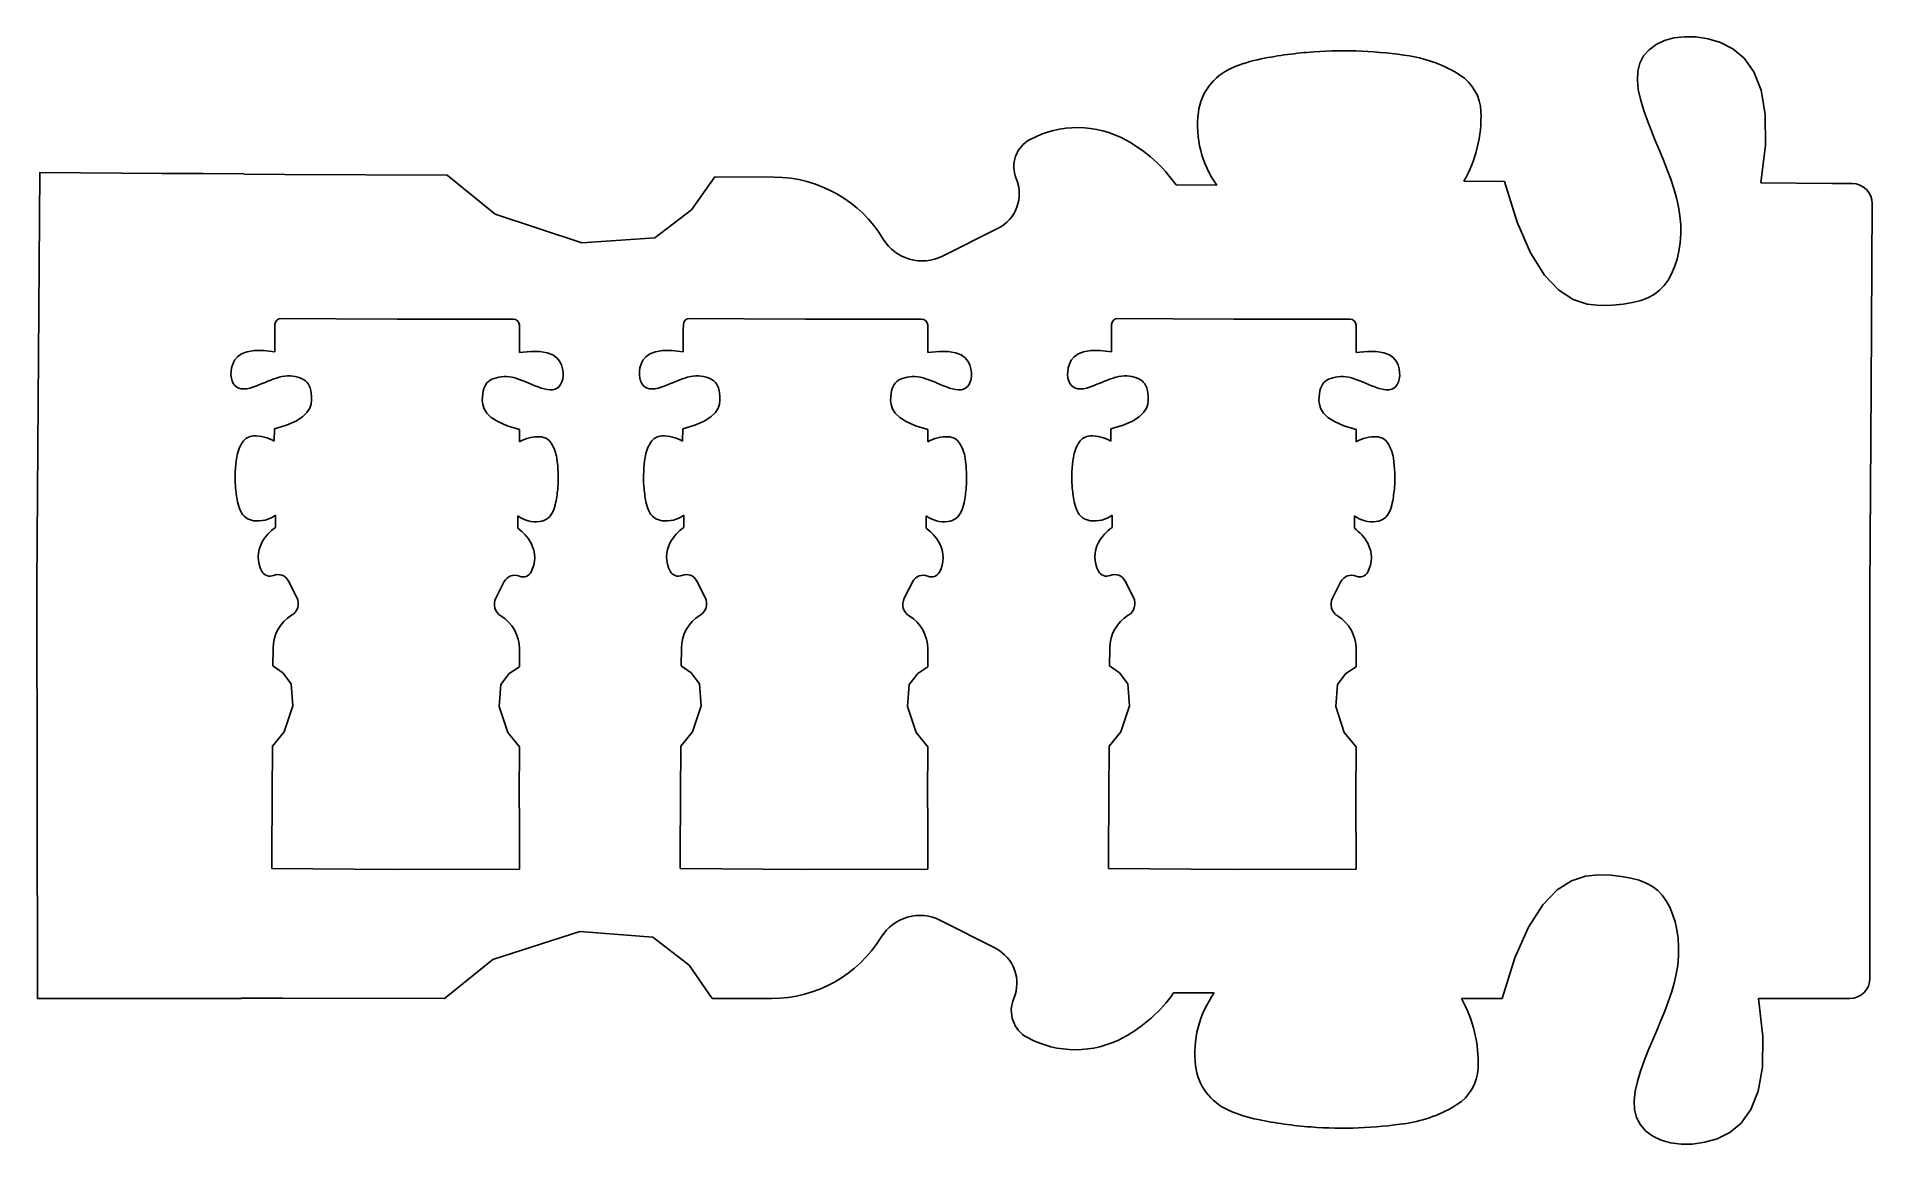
# Model space of a CAD drawing. Header units: millimetres. Extents: x 43 to 4551, y 36 to 2755.
import ezdxf

# ---------------------------------------------------------------- set-up
doc = ezdxf.new("R2010")
doc.units = ezdxf.units.MM
for name, color, linetype in [('AUSSEN', 2, 'Continuous'), ('INNEN', 1, 'Continuous'), ('KOERNEN', 4, 'Continuous'), ('PULVERN', 3, 'Continuous')]:
    doc.layers.add(name, color=color, linetype=linetype)

msp = doc.modelspace()

# ---------------------------------------------------------------- linework, layer by layer
at = {"layer": 'AUSSEN'}
for p, q in [((4040.294049, 2744.963285), (4063.73234, 2751.447475)), ((4063.73234, 2751.447475), (4089.681104, 2754.502592)), ((4089.681104, 2754.502592), (4117.733749, 2753.876511)), ((4117.733749, 2753.876511), (4147.483685, 2749.317104)), ((3979.777391, 2689.778326), (3989.107899, 2707.457544)), ((3989.107899, 2707.457544), (4002.575238, 2722.716193)), ((4002.575238, 2722.716193), (4019.772818, 2735.302149)), ((4019.772818, 2735.302149), (4040.294049, 2744.963285)), ((4147.483685, 2749.317104), (4178.288844, 2740.288343)), ((4178.288844, 2740.288343), (4208.565231, 2725.11858)), ((4208.565231, 2725.11858), (4236.493373, 2701.852266)), ((3973.825444, 2648.299847), (3974.82433, 2669.947312)), ((3974.82433, 2669.947312), (3979.777391, 2689.778326)), ((4236.493373, 2701.852266), (4260.253798, 2668.533852)), ((4260.253798, 2668.533852), (4278.027031, 2623.207788)), ((3976.19149, 2625.187922), (3973.825444, 2648.299847)), ((3981.333222, 2600.963528), (3976.19149, 2625.187922)), ((4278.027031, 2623.207788), (4287.9936, 2563.918524)), ((3988.661396, 2575.978655), (3981.333222, 2600.963528)), ((3997.586767, 2550.585295), (3988.661396, 2575.978655)), ((4007.52009, 2525.135437), (3997.586767, 2550.585295)), ((4017.872121, 2499.981072), (4007.52009, 2525.135437)), ((4287.9936, 2563.918524), (4288.33403, 2488.71051)), ((4028.118847, 2475.402179), (4017.872121, 2499.981072)), ((4288.33403, 2488.71051), (4277.228849, 2395.628196)), ((4037.997182, 2451.390683), (4028.118847, 2475.402179)), ((4047.309269, 2427.866497), (4037.997182, 2451.390683)), ((51.138287, 2420.998271), (43.449866, 1407.514266)), ((51.138287, 2420.998271), (151.136485, 2420.397961)), ((151.136485, 2420.397961), (151.336482, 2420.396761)), ((151.336482, 2420.396761), (251.33468, 2419.796451)), ((251.33468, 2419.796451), (251.434678, 2419.795851)), ((251.434678, 2419.795851), (351.432876, 2419.195542)), ((351.432876, 2419.195542), (351.532274, 2419.094943)), ((351.532274, 2419.094943), (451.530472, 2418.494634)), ((451.530472, 2418.494634), (452.130461, 2418.491032)), ((452.130461, 2418.491032), (552.12866, 2417.890722)), ((552.12866, 2417.890722), (552.725047, 2417.287131)), ((552.725047, 2417.287131), (652.723245, 2416.686822)), ((652.723245, 2416.686822), (1051.120268, 2414.995177)), ((1051.120268, 2414.995177), (1169.110774, 2318.62568)), ((1651.539494, 2329.361281), (1708.237177, 2411.050372)), ((1708.237177, 2411.050372), (1854.13585, 2410.174512)), ((2841.073232, 2390.61801), (2941.07143, 2390.017701)), ((3547.93132, 2400.006316), (3647.929518, 2399.406007)), ((3647.929518, 2399.406007), (3678.563376, 2299.477074)), ((4055.857255, 2404.749534), (4047.309269, 2427.866497)), ((4063.443283, 2381.959709), (4055.857255, 2404.749534)), ((4277.228849, 2395.628196), (4451.059005, 2394.584659)), ((4452.804123, 2394.558952), (4456.058915, 2394.554643)), ((4456.058915, 2394.554643), (4501.058104, 2394.284504)), ((4069.8695, 2359.416932), (4063.443283, 2381.959709)), ((4074.938051, 2337.041119), (4069.8695, 2359.416932)), ((4550.757048, 2343.98525), (4548.055656, 1893.993359)), ((1169.110774, 2318.62568), (1381.965399, 2248.710977)), ((1561.434056, 2261.265308), (1651.539494, 2329.361281)), ((3678.563376, 2299.477074), (3711.574045, 2223.840359)), ((4078.451079, 2314.752182), (4074.938051, 2337.041119)), ((4080.254913, 2292.523562), (4078.451079, 2314.752182)), ((1381.965399, 2248.710977), (1561.434056, 2261.265308)), ((2402.915459, 2283.716278), (2267.964676, 2216.128636)), ((4078.871404, 2249.05103), (4080.372608, 2270.542817)), ((4080.372608, 2270.542817), (4080.254913, 2292.523562)), ((3711.574045, 2223.840359), (3746.122687, 2169.19643)), ((4071.281252, 2208.49867), (4075.818539, 2228.289286)), ((4075.818539, 2228.289286), (4078.871404, 2249.05103)), ((3746.122687, 2169.19643), (3781.370461, 2132.245856)), ((4049.435246, 2157.364441), (4058.022367, 2172.795163)), ((4058.022367, 2172.795163), (4065.326782, 2189.920268)), ((4065.326782, 2189.920268), (4071.281252, 2208.49867)), ((3781.370461, 2132.245856), (3816.47853, 2109.689203)), ((3999.8478, 2113.849804), (4015.065186, 2122.148694)), ((4015.065186, 2122.148694), (4028.212256, 2132.105825)), ((4028.212256, 2132.105825), (4039.57396, 2143.813604)), ((4039.57396, 2143.813604), (4049.435246, 2157.364441)), ((3816.47853, 2109.689203), (3850.608053, 2098.227041)), ((3850.608053, 2098.227041), (3882.92019, 2094.559936)), ((3882.92019, 2094.559936), (3912.576103, 2095.388458)), ((3912.576103, 2095.388458), (3938.924249, 2097.97848)), ((3938.924249, 2097.97848), (3962.062281, 2101.857106)), ((3962.062281, 2101.857106), (3982.275149, 2107.116744)), ((3982.275149, 2107.116744), (3999.8478, 2113.849804)), ((4548.055656, 1893.993359), (4545.054109, 1394.002368)), ((45.054109, 394.002368), (43.449866, 1407.514266)), ((4545.054109, 894.002368), (4545.054109, 1394.002368)), ((4545.054109, 444.002368), (4545.054109, 894.002368)), ((3776.952477, 660.356647), (3812.195323, 682.702136)), ((3812.195323, 682.702136), (3846.393039, 693.959209)), ((3846.393039, 693.959209), (3878.726608, 697.432275)), ((3878.726608, 697.432275), (3908.377013, 696.425741)), ((3908.377013, 696.425741), (3934.709136, 693.677594)), ((3934.709136, 693.677594), (3957.823468, 689.660139)), ((3957.823468, 689.660139), (3978.004397, 684.279256)), ((3978.004397, 684.279256), (3995.536313, 677.440827)), ((3995.536313, 677.440827), (4010.703606, 669.050735)), ((3741.48352, 623.618334), (3776.952477, 660.356647)), ((4010.703606, 669.050735), (4023.790665, 659.014861)), ((4023.790665, 659.014861), (4035.081881, 647.239087)), ((4035.081881, 647.239087), (4044.861642, 633.629296)), ((4044.861642, 633.629296), (4053.355977, 618.147303)), ((3706.607468, 569.182788), (3741.48352, 623.618334)), ((4053.355977, 618.147303), (4060.557456, 600.978657)), ((4060.557456, 600.978657), (4066.400292, 582.364844)), ((1163.621004, 489.66182), (1376.891498, 558.297477)), ((1376.891498, 558.297477), (1556.281556, 544.666005)), ((1556.281556, 544.666005), (1645.976585, 476.030348)), ((2263.070405, 585.560495), (2397.613021, 517.163948)), ((3673.143339, 493.745602), (3706.607468, 569.182788)), ((4066.400292, 582.364844), (4070.818692, 562.547348)), ((4070.818692, 562.547348), (4073.746867, 541.767652)), ((4073.746867, 541.767652), (4075.119027, 520.26724)), ((4074.869381, 498.287597), (4072.932139, 476.070206)), ((4075.119027, 520.26724), (4074.869381, 498.287597)), ((1045.054109, 394.002368), (1163.621004, 489.66182)), ((1645.976585, 476.030348), (1702.182858, 394.002368)), ((3641.910151, 394.002368), (3673.143339, 493.745602)), ((4069.285372, 453.80276), (4064.082589, 431.457777)), ((4072.932139, 476.070206), (4069.285372, 453.80276)), ((2835.121158, 407.63384), (2935.121158, 407.63384)), ((4057.521161, 408.953984), (4049.798459, 386.210108)), ((4064.082589, 431.457777), (4057.521161, 408.953984)), ((45.054109, 394.002368), (145.054109, 394.002368)), ((145.054109, 394.002368), (145.254109, 394.002368)), ((145.254109, 394.002368), (245.254109, 394.002368)), ((245.254109, 394.002368), (245.354109, 394.002368)), ((245.354109, 394.002368), (345.354109, 394.002368)), ((345.354109, 394.002368), (345.454109, 394.102368)), ((345.454109, 394.102368), (445.454109, 394.102368)), ((445.454109, 394.102368), (446.054109, 394.102368)), ((446.054109, 394.102368), (546.054109, 394.102368)), ((546.054109, 394.102368), (546.654109, 394.702368)), ((546.654109, 394.702368), (646.654109, 394.702368)), ((646.654109, 394.702368), (1045.054109, 394.002368)), ((1702.182858, 394.002368), (1848.08416, 394.002368)), ((3541.910151, 394.002368), (3641.910151, 394.002368)), ((4041.111855, 363.144877), (4031.658717, 339.677016)), ((4049.798459, 386.210108), (4041.111855, 363.144877)), ((4281.76702, 300.855066), (4271.220822, 394.002368)), ((4271.220822, 394.002368), (4445.054109, 394.002368)), ((4446.79935, 394.017598), (4450.054109, 394.002368)), ((4450.054109, 394.002368), (4495.054109, 394.002368)), ((4021.636418, 315.725253), (4011.242327, 291.208315)), ((4031.658717, 339.677016), (4021.636418, 315.725253)), ((4011.242327, 291.208315), (4000.739478, 266.116548)), ((4280.975115, 225.650451), (4281.76702, 300.855066)), ((3990.653556, 240.726779), (3981.575907, 215.387456)), ((4000.739478, 266.116548), (3990.653556, 240.726779)), ((4270.652807, 166.422085), (4280.975115, 225.650451)), ((3974.097879, 190.447025), (3968.810818, 166.253934)), ((3981.575907, 215.387456), (3974.097879, 190.447025)), ((3968.810818, 166.253934), (3966.306072, 143.156629)), ((3966.306072, 143.156629), (3967.174988, 121.503557)), ((4252.607798, 121.203532), (4270.652807, 166.422085)), ((3967.174988, 121.503557), (3972.008912, 101.643167)), ((3972.008912, 101.643167), (3981.233122, 83.908256)), ((4228.647788, 88.028354), (4252.607798, 121.203532)), ((3981.233122, 83.908256), (3994.608619, 68.569036)), ((3994.608619, 68.569036), (4011.730335, 55.880068)), ((4011.730335, 55.880068), (4032.193199, 46.095915)), ((4032.193199, 46.095915), (4055.592143, 39.47114)), ((4139.354768, 41.098705), (4170.213571, 49.942378)), ((4170.213571, 49.942378), (4200.580478, 64.930115)), ((4200.580478, 64.930115), (4228.647788, 88.028354)), ((4055.592143, 39.47114), (4081.522099, 36.260305)), ((4081.522099, 36.260305), (4109.577996, 36.717972)), ((4109.577996, 36.717972), (4139.354768, 41.098705))]:
    msp.add_line(p, q, dxfattribs=at)
for centre, radius, start, end in [((3253.737185, 1670.482062), 1049.553672, 94.045572, 101.170803), ((3252.619096, 1686.290778), 1033.705467, 80.981937, 94.045572), ((3363.439295, 2384.557192), 326.699737, 57.633594, 80.981937), ((3031.861232, 2551.756519), 136.976537, 113.365838, 172.771088), ((3119.988759, 2347.772222), 359.18377, 101.170803, 113.365838), ((3478.965276, 2566.833149), 110.897103, 2.110409, 57.633594), ((3268.293632, 2559.069845), 321.711739, 330.367912, 2.110409), ((2599.249322, 2283.712852), 247.689886, 61.25845, 118.053642), ((3147.198776, 2537.126866), 253.238207, 172.771088, 215.514728), ((2518.216474, 2435.769866), 75.388818, 118.053642, 202.75902), ((2544.635985, 2184.131061), 361.264309, 34.859607, 61.25845), ((1852.241126, 2094.555551), 315.624649, 31.166178, 89.656046), ((2360.355872, 2369.544199), 95.800576, 296.375532, 22.75902), ((4450.458695, 2294.58646), 100, 88.656046, 89.656046), ((4500.757949, 2344.285405), 50, 359.656046, 89.656046), ((2217.666233, 2315.570134), 111.438526, 211.166178, 296.830798), ((2212.175912, 486.422735), 111.438526, 62.825248, 148.489868), ((1848.08416, 709.627017), 315.624649, 270, 328.489868), ((2354.538969, 431.593063), 95.800576, 336.897026, 63.280514), ((2539.928814, 615.896609), 361.264309, 298.397596, 324.796439), ((3140.36168, 259.289924), 253.238207, 144.141318, 186.884958), ((4495.054109, 444.002368), 50, 270, 0), ((2511.999167, 364.420937), 75.388818, 156.897026, 241.602404), ((3261.322628, 236.620397), 321.711739, 357.545637, 29.288134), ((4445.054109, 494.002368), 100, 270, 271), ((2593.943368, 515.988764), 247.689886, 241.602404, 298.397596), ((3024.938392, 245.352917), 136.976537, 186.884958, 246.290208), ((3471.943873, 227.59255), 110.897103, 302.022452, 357.545637), ((3114.288867, 448.8045), 359.18377, 246.290208, 258.485243), ((3252.100719, 1125.279552), 1049.553672, 258.485243, 265.610474), ((3357.514193, 410.558737), 326.699737, 278.674109, 302.022452), ((3250.887749, 1109.477833), 1033.705467, 265.610474, 278.674109)]:
    msp.add_arc(centre, radius, start, end, dxfattribs=at)
at = {"layer": 'INNEN'}
for p, q in [((628.104459, 1980.956485), (628.41752, 2033.105531)), ((628.425232, 2033.629067), (628.426525, 2034.605504)), ((628.426525, 2034.605504), (628.507566, 2048.105261)), ((643.597343, 2063.014944), (778.59491, 2062.204527)), ((778.59491, 2062.204527), (928.592207, 2061.304063)), ((1078.592207, 2061.304063), (928.592207, 2061.304063)), ((1213.592207, 2061.304063), (1078.592207, 2061.304063)), ((1228.587638, 2031.827635), (1228.592207, 2032.804063)), ((1228.592207, 2032.804063), (1228.592207, 2046.304063)), ((1228.592207, 1979.154076), (1228.592207, 2031.304063)), ((559.830581, 1981.195939), (577.61736, 1984.18591)), ((577.61736, 1984.18591), (600.179765, 1984.288039)), ((600.179765, 1984.288039), (628.104459, 1980.956485)), ((520.629964, 1933.107954), (521.997786, 1942.032935)), ((521.997786, 1942.032935), (524.706415, 1951.274483)), ((524.706415, 1951.274483), (529.257344, 1960.357399)), ((529.257344, 1960.357399), (536.237238, 1968.735842)), ((536.237238, 1968.735842), (546.232762, 1975.863969)), ((546.232762, 1975.863969), (559.830581, 1981.195939)), ((1256.536398, 1982.317936), (1228.592207, 1979.154076)), ((1279.097782, 1982.080364), (1256.536398, 1982.317936)), ((1296.866292, 1978.983672), (1279.097782, 1982.080364)), ((1310.431858, 1973.570169), (1296.866292, 1978.983672)), ((1320.384411, 1966.382166), (1310.431858, 1973.570169)), ((1327.313883, 1957.961973), (1320.384411, 1966.382166)), ((1331.810204, 1948.851901), (1327.313883, 1957.961973)), ((1334.463306, 1939.59426), (1331.810204, 1948.851901)), ((1335.777526, 1930.661229), (1334.463306, 1939.59426)), ((520.44214, 1924.692161), (520.629964, 1933.107954)), ((521.358675, 1916.907532), (520.44214, 1924.692161)), ((523.303932, 1909.876044), (521.358675, 1916.907532)), ((526.202273, 1903.719675), (523.303932, 1909.876044)), ((529.97806, 1898.560401), (526.202273, 1903.719675)), ((534.555655, 1894.5202), (529.97806, 1898.560401)), ((539.85942, 1891.721047), (534.555655, 1894.5202)), ((573.999321, 1894.386249), (566.503859, 1892.187796)), ((581.617329, 1897.06386), (573.999321, 1894.386249)), ((589.252287, 1900.043857), (581.617329, 1897.06386)), ((596.798596, 1903.149466), (589.252287, 1900.043857)), ((604.172264, 1906.223484), (596.798596, 1903.149466)), ((611.375713, 1909.186984), (604.172264, 1906.223484)), ((618.432969, 1911.980611), (611.375713, 1909.186984)), ((625.368057, 1914.545006), (618.432969, 1911.980611)), ((632.205005, 1916.820815), (625.368057, 1914.545006)), ((638.967838, 1918.74868), (632.205005, 1916.820815)), ((645.680582, 1920.269245), (638.967838, 1918.74868)), ((652.367263, 1921.323153), (645.680582, 1920.269245)), ((659.035849, 1921.864304), (652.367263, 1921.323153)), ((665.630073, 1921.899612), (659.035849, 1921.864304)), ((672.077609, 1921.449251), (665.630073, 1921.899612)), ((678.306132, 1920.533392), (672.077609, 1921.449251)), ((684.243316, 1919.172206), (678.306132, 1920.533392)), ((689.816837, 1917.385864), (684.243316, 1919.172206)), ((694.954369, 1915.19454), (689.816837, 1917.385864)), ((699.583585, 1912.618404), (694.954369, 1915.19454)), ((703.648837, 1909.660018), (699.583585, 1912.618404)), ((707.16117, 1906.251507), (703.648837, 1909.660018)), ((710.148309, 1902.307386), (707.16117, 1906.251507)), ((712.637976, 1897.74217), (710.148309, 1902.307386)), ((714.657894, 1892.470374), (712.637976, 1897.74217)), ((1141.509141, 1891.189149), (1143.56067, 1896.448724)), ((1143.56067, 1896.448724), (1146.077697, 1900.998911)), ((1146.077697, 1900.998911), (1149.088459, 1904.925029)), ((1149.088459, 1904.925029), (1152.621191, 1908.312394)), ((1152.621191, 1908.312394), (1156.704129, 1911.246323)), ((1156.704129, 1911.246323), (1161.348727, 1913.794623)), ((1161.348727, 1913.794623), (1166.49932, 1915.955067)), ((1166.49932, 1915.955067), (1172.083464, 1917.707917)), ((1172.083464, 1917.707917), (1178.028713, 1919.033437)), ((1178.028713, 1919.033437), (1184.262622, 1919.91189)), ((1184.262622, 1919.91189), (1190.712746, 1920.323538)), ((1190.712746, 1920.323538), (1197.306639, 1920.248644)), ((1197.306639, 1920.248644), (1203.971856, 1919.667472)), ((1203.971856, 1919.667472), (1210.65209, 1918.573441)), ((1210.65209, 1918.573441), (1217.355585, 1917.012606)), ((1217.355585, 1917.012606), (1224.106722, 1915.044178)), ((1224.106722, 1915.044178), (1230.929885, 1912.727368)), ((1230.929885, 1912.727368), (1237.849455, 1910.121386)), ((1237.849455, 1910.121386), (1244.889813, 1907.285445)), ((1244.889813, 1907.285445), (1252.075342, 1904.278755)), ((1252.075342, 1904.278755), (1259.430423, 1901.160528)), ((1259.430423, 1901.160528), (1266.957953, 1898.009673)), ((1266.957953, 1898.009673), (1274.574884, 1894.983897)), ((1274.574884, 1894.983897), (1282.176681, 1892.260602)), ((1321.620441, 1892.157766), (1326.222207, 1896.170416)), ((1326.222207, 1896.170416), (1330.028897, 1901.30693)), ((1330.028897, 1901.30693), (1332.964143, 1907.445789)), ((1332.964143, 1907.445789), (1334.951576, 1914.465473)), ((1334.951576, 1914.465473), (1335.914826, 1922.244459)), ((1335.914826, 1922.244459), (1335.777526, 1930.661229)), ((545.808724, 1890.235129), (539.85942, 1891.721047)), ((552.302964, 1889.935463), (545.808724, 1890.235129)), ((559.236541, 1890.645277), (552.302964, 1889.935463)), ((566.503859, 1892.187796), (559.236541, 1890.645277)), ((713.886157, 1842.731389), (717.324805, 1852.970246)), ((716.235786, 1886.406514), (714.657894, 1892.470374)), ((717.399373, 1879.465105), (716.235786, 1886.406514)), ((717.324805, 1852.970246), (718.424937, 1862.663887)), ((718.17638, 1871.560661), (717.399373, 1879.465105)), ((718.424937, 1862.663887), (718.17638, 1871.560661)), ((1137.563235, 1861.405812), (1137.865195, 1870.300934)), ((1138.605155, 1851.705741), (1137.563235, 1861.405812)), ((1137.865195, 1870.300934), (1138.689639, 1878.200571)), ((1141.982277, 1841.446427), (1138.605155, 1851.705741)), ((1138.689639, 1878.200571), (1139.894876, 1885.13487)), ((1139.894876, 1885.13487), (1141.509141, 1891.189149)), ((1282.176681, 1892.260602), (1289.65881, 1890.017193)), ((1289.65881, 1890.017193), (1296.916738, 1888.431075)), ((1296.916738, 1888.431075), (1303.845929, 1887.679651)), ((1303.845929, 1887.679651), (1310.34185, 1887.940326)), ((1310.34185, 1887.940326), (1316.299968, 1889.390503)), ((1316.299968, 1889.390503), (1321.620441, 1892.157766)), ((656.949795, 1801.356842), (679.64081, 1811.260043)), ((679.64081, 1811.260043), (696.033988, 1821.624636)), ((696.033988, 1821.624636), (707.119161, 1832.198968)), ((707.119161, 1832.198968), (713.886157, 1842.731389)), ((1148.685924, 1830.873573), (1141.982277, 1841.446427)), ((1159.707418, 1820.232886), (1148.685924, 1830.873573)), ((1176.038081, 1809.77007), (1159.707418, 1820.232886)), ((1198.669237, 1799.730832), (1176.038081, 1809.77007)), ((626.791023, 1762.167226), (626.971116, 1792.166685)), ((626.971116, 1792.166685), (656.949795, 1801.356842)), ((1228.592207, 1790.360875), (1198.669237, 1799.730832)), ((1228.592207, 1760.360875), (1228.592207, 1790.360875)), ((629.607514, 1550.109799), (629.787607, 1580.109259)), ((1224.502766, 1548.324177), (1224.502766, 1578.324177)), ((661.678035, 1418.662468), (681.954327, 1378.177233)), ((1171.124769, 1376.708951), (1191.643733, 1417.071736)), ((623.477806, 1210.258983), (623.740564, 1254.028585)), ((1228.592207, 1208.442687), (1228.592207, 1252.213078)), ((647.984533, 1193.249678), (623.477806, 1210.258983)), ((668.413325, 1166.218046), (647.984533, 1193.249678)), ((1183.393116, 1164.672297), (1203.983813, 1191.580805)), ((1203.983813, 1191.580805), (1228.592207, 1208.442687)), ((672.179625, 1112.37745), (668.413325, 1166.218046)), ((1179.303674, 1110.855279), (1183.393116, 1164.672297)), ((651.205214, 1048.521062), (672.179625, 1112.37745)), ((1199.894372, 1046.874131), (1179.303674, 1110.855279)), ((622.294365, 1013.12391), (651.205214, 1048.521062)), ((1228.592207, 1011.304063), (1199.894372, 1046.874131)), ((621.786871, 893.604803), (622.294365, 1013.12391)), ((1228.382207, 891.784063), (1228.592207, 1011.304063)), ((621.245608, 833.426968), (621.425701, 863.426428)), ((621.425701, 863.426428), (621.606778, 863.605344)), ((621.606778, 863.605344), (621.786871, 893.604803)), ((1228.382207, 861.784063), (1228.382207, 891.784063)), ((1228.562207, 861.604063), (1228.382207, 861.784063)), ((1228.562207, 831.604063), (1228.562207, 861.604063)), ((621.064435, 803.247512), (621.244528, 833.246971)), ((621.244528, 833.246971), (621.245608, 833.426968)), ((1228.562207, 831.424063), (1228.562207, 831.604063)), ((1228.562207, 801.424063), (1228.562207, 831.424063)), ((620.673889, 743.188774), (620.853982, 773.188234)), ((620.853982, 773.188234), (620.854162, 773.218233)), ((620.854162, 773.218233), (621.034255, 803.217693)), ((621.034255, 803.217693), (621.064435, 803.247512)), ((1228.592207, 801.394063), (1228.562207, 801.424063)), ((1228.592207, 771.394063), (1228.592207, 801.394063)), ((1228.592207, 771.364063), (1228.592207, 771.394063)), ((1228.592207, 741.364063), (1228.592207, 771.364063)), ((620.493436, 713.129316), (620.673529, 743.128775)), ((620.673529, 743.128775), (620.673889, 743.188774)), ((1228.592207, 741.304063), (1228.592207, 741.364063)), ((1228.592207, 711.304063), (1228.592207, 741.304063)), ((620.493436, 713.129316), (924.538638, 710.82279)), ((1228.592207, 711.304063), (924.538638, 710.82279))]:
    msp.add_line(p, q, dxfattribs=at)
for centre, radius, start, end in [((658.41698, 2032.925438), 30, 178.656046, 179.656046), ((643.507296, 2048.015215), 15, 89.656046, 179.656046), ((1213.592207, 2046.304063), 15, 0, 90), ((1198.592207, 2031.304063), 30, 0, 1), ((631.42576, 1706.819618), 98.009921, 147.633594, 170.981937), ((576.742973, 1741.477413), 33.269131, 92.110409, 147.633594), ((579.071964, 1678.275919), 96.513522, 60.367912, 92.110409), ((1275.806799, 1676.184618), 96.513522, 87.545637, 119.288134), ((1278.515152, 1739.370992), 33.269131, 32.022452, 87.545637), ((840.905684, 1673.573558), 310.11164, 170.981937, 184.045572), ((1223.625297, 1705.042088), 98.009921, 8.674109, 32.022452), ((1013.949568, 1673.054154), 310.11164, 355.610474, 8.674109), ((845.648299, 1673.908985), 314.866102, 184.045572, 191.170803), ((1009.209052, 1673.418046), 314.866102, 348.485243, 355.610474), ((642.461251, 1633.784458), 107.755131, 191.170803, 203.365838), ((581.265962, 1607.3462), 41.092961, 203.365838, 262.771088), ((585.654858, 1641.947463), 75.971462, 262.771088, 305.514728), ((1269.00594, 1639.896334), 75.971462, 234.141318, 276.884958), ((1273.187043, 1605.269347), 41.092961, 276.884958, 336.290208), ((1212.151568, 1632.07449), 107.755131, 336.290208, 348.485243), ((691.553599, 1461.178625), 108.379293, 124.859607, 151.25845), ((1162.023935, 1459.766474), 108.379293, 28.397596, 54.796439), ((661.679062, 1477.562627), 74.306966, 151.25845, 208.053642), ((1191.996289, 1475.97084), 74.306966, 331.602404, 28.397596), ((616.061958, 1453.252772), 22.616645, 208.053642, 292.75902), ((635.929658, 1405.894592), 28.740173, 26.375532, 112.75902), ((1217.314999, 1404.14952), 28.740173, 66.897026, 153.280514), ((1237.466636, 1451.38758), 22.616645, 246.897026, 331.602404), ((652.121877, 1363.0877), 33.431558, 301.166178, 26.830798), ((1200.866097, 1361.440603), 33.431558, 152.825248, 238.489868), ((718.426252, 1253.460168), 94.687395, 121.166178, 179.656046), ((1133.904813, 1252.213078), 94.687395, 0, 58.489868)]:
    msp.add_arc(centre, radius, start, end, dxfattribs=at)
at = {"layer": 'KOERNEN'}
for p, q in [((1630.870868, 1980.956485), (1631.183929, 2033.105531)), ((1631.191641, 2033.629067), (1631.192934, 2034.605504)), ((1631.192934, 2034.605504), (1631.273976, 2048.105261)), ((1646.363752, 2063.014944), (1781.361319, 2062.204527)), ((1781.361319, 2062.204527), (1931.358616, 2061.304063)), ((2081.358616, 2061.304063), (1931.358616, 2061.304063)), ((2216.358616, 2061.304063), (2081.358616, 2061.304063)), ((2231.354047, 2031.827635), (2231.358616, 2032.804063)), ((2231.358616, 2032.804063), (2231.358616, 2046.304063)), ((2231.358616, 1979.154076), (2231.358616, 2031.304063)), ((1562.59699, 1981.195939), (1580.38377, 1984.18591)), ((1580.38377, 1984.18591), (1602.946174, 1984.288039)), ((1602.946174, 1984.288039), (1630.870868, 1980.956485)), ((1523.396374, 1933.107954), (1524.764196, 1942.032935)), ((1524.764196, 1942.032935), (1527.472824, 1951.274483)), ((1527.472824, 1951.274483), (1532.023753, 1960.357399)), ((1532.023753, 1960.357399), (1539.003647, 1968.735842)), ((1539.003647, 1968.735842), (1548.999171, 1975.863969)), ((1548.999171, 1975.863969), (1562.59699, 1981.195939)), ((2259.302807, 1982.317936), (2231.358616, 1979.154076)), ((2281.864192, 1982.080364), (2259.302807, 1982.317936)), ((2299.632701, 1978.983672), (2281.864192, 1982.080364)), ((2313.198267, 1973.570169), (2299.632701, 1978.983672)), ((2323.150821, 1966.382166), (2313.198267, 1973.570169)), ((2330.080292, 1957.961973), (2323.150821, 1966.382166)), ((2334.576614, 1948.851901), (2330.080292, 1957.961973)), ((2337.229715, 1939.59426), (2334.576614, 1948.851901)), ((2338.543935, 1930.661229), (2337.229715, 1939.59426)), ((1523.208549, 1924.692161), (1523.396374, 1933.107954)), ((1524.125084, 1916.907532), (1523.208549, 1924.692161)), ((1526.070341, 1909.876044), (1524.125084, 1916.907532)), ((1528.968682, 1903.719675), (1526.070341, 1909.876044)), ((1532.744469, 1898.560401), (1528.968682, 1903.719675)), ((1537.322064, 1894.5202), (1532.744469, 1898.560401)), ((1542.625829, 1891.721047), (1537.322064, 1894.5202)), ((1576.76573, 1894.386249), (1569.270268, 1892.187796)), ((1584.383738, 1897.06386), (1576.76573, 1894.386249)), ((1592.018696, 1900.043857), (1584.383738, 1897.06386)), ((1599.565005, 1903.149466), (1592.018696, 1900.043857)), ((1606.938673, 1906.223484), (1599.565005, 1903.149466)), ((1614.142122, 1909.186984), (1606.938673, 1906.223484)), ((1621.199378, 1911.980611), (1614.142122, 1909.186984)), ((1628.134467, 1914.545006), (1621.199378, 1911.980611)), ((1634.971414, 1916.820815), (1628.134467, 1914.545006)), ((1641.734247, 1918.74868), (1634.971414, 1916.820815)), ((1648.446991, 1920.269245), (1641.734247, 1918.74868)), ((1655.133672, 1921.323153), (1648.446991, 1920.269245)), ((1661.802258, 1921.864304), (1655.133672, 1921.323153)), ((1668.396482, 1921.899612), (1661.802258, 1921.864304)), ((1674.844018, 1921.449251), (1668.396482, 1921.899612)), ((1681.072541, 1920.533392), (1674.844018, 1921.449251)), ((1687.009726, 1919.172206), (1681.072541, 1920.533392)), ((1692.583246, 1917.385864), (1687.009726, 1919.172206)), ((1697.720778, 1915.19454), (1692.583246, 1917.385864)), ((1702.349995, 1912.618404), (1697.720778, 1915.19454)), ((1706.415246, 1909.660018), (1702.349995, 1912.618404)), ((1709.927579, 1906.251507), (1706.415246, 1909.660018)), ((1712.914719, 1902.307386), (1709.927579, 1906.251507)), ((1715.404386, 1897.74217), (1712.914719, 1902.307386)), ((1717.424304, 1892.470374), (1715.404386, 1897.74217)), ((2144.27555, 1891.189149), (2146.327079, 1896.448724)), ((2146.327079, 1896.448724), (2148.844106, 1900.998911)), ((2148.844106, 1900.998911), (2151.854869, 1904.925029)), ((2151.854869, 1904.925029), (2155.387601, 1908.312394)), ((2155.387601, 1908.312394), (2159.470538, 1911.246323)), ((2159.470538, 1911.246323), (2164.115136, 1913.794623)), ((2164.115136, 1913.794623), (2169.26573, 1915.955067)), ((2169.26573, 1915.955067), (2174.849874, 1917.707917)), ((2174.849874, 1917.707917), (2180.795123, 1919.033437)), ((2180.795123, 1919.033437), (2187.029031, 1919.91189)), ((2187.029031, 1919.91189), (2193.479155, 1920.323538)), ((2193.479155, 1920.323538), (2200.073048, 1920.248644)), ((2200.073048, 1920.248644), (2206.738265, 1919.667472)), ((2206.738265, 1919.667472), (2213.418499, 1918.573441)), ((2213.418499, 1918.573441), (2220.121994, 1917.012606)), ((2220.121994, 1917.012606), (2226.873132, 1915.044178)), ((2226.873132, 1915.044178), (2233.696294, 1912.727368)), ((2233.696294, 1912.727368), (2240.615864, 1910.121386)), ((2240.615864, 1910.121386), (2247.656222, 1907.285445)), ((2247.656222, 1907.285445), (2254.841751, 1904.278755)), ((2254.841751, 1904.278755), (2262.196832, 1901.160528)), ((2262.196832, 1901.160528), (2269.724363, 1898.009673)), ((2269.724363, 1898.009673), (2277.341293, 1894.983897)), ((2277.341293, 1894.983897), (2284.94309, 1892.260602)), ((2324.38685, 1892.157766), (2328.988616, 1896.170416)), ((2328.988616, 1896.170416), (2332.795307, 1901.30693)), ((2332.795307, 1901.30693), (2335.730552, 1907.445789)), ((2335.730552, 1907.445789), (2337.717985, 1914.465473)), ((2337.717985, 1914.465473), (2338.681235, 1922.244459)), ((2338.681235, 1922.244459), (2338.543935, 1930.661229)), ((1548.575133, 1890.235129), (1542.625829, 1891.721047)), ((1555.069373, 1889.935463), (1548.575133, 1890.235129)), ((1562.00295, 1890.645277), (1555.069373, 1889.935463)), ((1569.270268, 1892.187796), (1562.00295, 1890.645277)), ((1716.652566, 1842.731389), (1720.091215, 1852.970246)), ((1719.002195, 1886.406514), (1717.424304, 1892.470374)), ((1720.165783, 1879.465105), (1719.002195, 1886.406514)), ((1720.091215, 1852.970246), (1721.191346, 1862.663887)), ((1720.942789, 1871.560661), (1720.165783, 1879.465105)), ((1721.191346, 1862.663887), (1720.942789, 1871.560661)), ((2140.329644, 1861.405812), (2140.631605, 1870.300934)), ((2141.371564, 1851.705741), (2140.329644, 1861.405812)), ((2140.631605, 1870.300934), (2141.456049, 1878.200571)), ((2144.748686, 1841.446427), (2141.371564, 1851.705741)), ((2141.456049, 1878.200571), (2142.661285, 1885.13487)), ((2142.661285, 1885.13487), (2144.27555, 1891.189149)), ((2284.94309, 1892.260602), (2292.425219, 1890.017193)), ((2292.425219, 1890.017193), (2299.683147, 1888.431075)), ((2299.683147, 1888.431075), (2306.612338, 1887.679651)), ((2306.612338, 1887.679651), (2313.10826, 1887.940326)), ((2313.10826, 1887.940326), (2319.066377, 1889.390503)), ((2319.066377, 1889.390503), (2324.38685, 1892.157766)), ((1659.716205, 1801.356842), (1682.407219, 1811.260043)), ((1682.407219, 1811.260043), (1698.800398, 1821.624636)), ((1698.800398, 1821.624636), (1709.88557, 1832.198968)), ((1709.88557, 1832.198968), (1716.652566, 1842.731389)), ((2151.452333, 1830.873573), (2144.748686, 1841.446427)), ((2162.473827, 1820.232886), (2151.452333, 1830.873573)), ((2178.80449, 1809.77007), (2162.473827, 1820.232886)), ((2201.435646, 1799.730832), (2178.80449, 1809.77007)), ((1629.557432, 1762.167226), (1629.737525, 1792.166685)), ((1629.737525, 1792.166685), (1659.716205, 1801.356842)), ((2231.358616, 1790.360875), (2201.435646, 1799.730832)), ((2231.358616, 1760.360875), (2231.358616, 1790.360875)), ((1632.373924, 1550.109799), (1632.554017, 1580.109259)), ((2227.269175, 1548.324177), (2227.269175, 1578.324177)), ((1664.444444, 1418.662468), (1684.720736, 1378.177233)), ((2173.891178, 1376.708951), (2194.410142, 1417.071736)), ((1626.244215, 1210.258983), (1626.506973, 1254.028585)), ((2231.358616, 1208.442687), (2231.358616, 1252.213078)), ((1650.750943, 1193.249678), (1626.244215, 1210.258983)), ((1671.179734, 1166.218046), (1650.750943, 1193.249678)), ((2186.159525, 1164.672297), (2206.750222, 1191.580805)), ((2206.750222, 1191.580805), (2231.358616, 1208.442687)), ((1674.946034, 1112.37745), (1671.179734, 1166.218046)), ((2182.070084, 1110.855279), (2186.159525, 1164.672297)), ((1653.971623, 1048.521062), (1674.946034, 1112.37745)), ((2202.660781, 1046.874131), (2182.070084, 1110.855279)), ((1625.060774, 1013.12391), (1653.971623, 1048.521062)), ((2231.358616, 1011.304063), (2202.660781, 1046.874131)), ((1624.55328, 893.604803), (1625.060774, 1013.12391)), ((2231.148616, 891.784063), (2231.358616, 1011.304063)), ((1624.012017, 833.426968), (1624.19211, 863.426428)), ((1624.19211, 863.426428), (1624.373187, 863.605344)), ((1624.373187, 863.605344), (1624.55328, 893.604803)), ((2231.148616, 861.784063), (2231.148616, 891.784063)), ((2231.328616, 861.604063), (2231.148616, 861.784063)), ((2231.328616, 831.604063), (2231.328616, 861.604063)), ((1623.830844, 803.247512), (1624.010937, 833.246971)), ((1624.010937, 833.246971), (1624.012017, 833.426968)), ((2231.328616, 831.424063), (2231.328616, 831.604063)), ((2231.328616, 801.424063), (2231.328616, 831.424063)), ((1623.440299, 743.188774), (1623.620391, 773.188234)), ((1623.620391, 773.188234), (1623.620572, 773.218233)), ((1623.620572, 773.218233), (1623.800664, 803.217693)), ((1623.800664, 803.217693), (1623.830844, 803.247512)), ((2231.358616, 801.394063), (2231.328616, 801.424063)), ((2231.358616, 771.394063), (2231.358616, 801.394063)), ((2231.358616, 771.364063), (2231.358616, 771.394063)), ((2231.358616, 741.364063), (2231.358616, 771.364063)), ((1623.259846, 713.129316), (1623.439938, 743.128775)), ((1623.439938, 743.128775), (1623.440299, 743.188774)), ((2231.358616, 741.304063), (2231.358616, 741.364063)), ((2231.358616, 711.304063), (2231.358616, 741.304063)), ((1623.259846, 713.129316), (1927.305047, 710.82279)), ((2231.358616, 711.304063), (1927.305047, 710.82279))]:
    msp.add_line(p, q, dxfattribs=at)
for centre, radius, start, end in [((1661.183389, 2032.925438), 30, 178.656046, 179.656046), ((1646.273705, 2048.015215), 15, 89.656046, 179.656046), ((2216.358616, 2046.304063), 15, 0, 90), ((2201.358616, 2031.304063), 30, 0, 1), ((1634.192169, 1706.819618), 98.009921, 147.633594, 170.981937), ((1579.509382, 1741.477413), 33.269131, 92.110409, 147.633594), ((1581.838373, 1678.275919), 96.513522, 60.367912, 92.110409), ((2278.573208, 1676.184618), 96.513522, 87.545637, 119.288134), ((2281.281562, 1739.370992), 33.269131, 32.022452, 87.545637), ((1843.672093, 1673.573558), 310.11164, 170.981937, 184.045572), ((2226.391706, 1705.042088), 98.009921, 8.674109, 32.022452), ((2016.715977, 1673.054154), 310.11164, 355.610474, 8.674109), ((1848.414708, 1673.908985), 314.866102, 184.045572, 191.170803), ((2011.975461, 1673.418046), 314.866102, 348.485243, 355.610474), ((1645.22766, 1633.784458), 107.755131, 191.170803, 203.365838), ((1584.032371, 1607.3462), 41.092961, 203.365838, 262.771088), ((1588.421267, 1641.947463), 75.971462, 262.771088, 305.514728), ((2271.77235, 1639.896334), 75.971462, 234.141318, 276.884958), ((2275.953452, 1605.269347), 41.092961, 276.884958, 336.290208), ((2214.917977, 1632.07449), 107.755131, 336.290208, 348.485243), ((1694.320009, 1461.178625), 108.379293, 124.859607, 151.25845), ((2164.790344, 1459.766474), 108.379293, 28.397596, 54.796439), ((1664.445471, 1477.562627), 74.306966, 151.25845, 208.053642), ((2194.762698, 1475.97084), 74.306966, 331.602404, 28.397596), ((1618.828367, 1453.252772), 22.616645, 208.053642, 292.75902), ((1638.696067, 1405.894592), 28.740173, 26.375532, 112.75902), ((2220.081408, 1404.14952), 28.740173, 66.897026, 153.280514), ((2240.233046, 1451.38758), 22.616645, 246.897026, 331.602404), ((1654.888287, 1363.0877), 33.431558, 301.166178, 26.830798), ((2203.632507, 1361.440603), 33.431558, 152.825248, 238.489868), ((1721.192662, 1253.460168), 94.687395, 121.166178, 179.656046), ((2136.671222, 1252.213078), 94.687395, 0, 58.489868)]:
    msp.add_arc(centre, radius, start, end, dxfattribs=at)
at = {"layer": 'PULVERN'}
for p, q in [((2682.526676, 1980.956485), (2682.839738, 2033.105531)), ((2682.84745, 2033.629067), (2682.848742, 2034.605504)), ((2682.848742, 2034.605504), (2682.929784, 2048.105261)), ((2698.01956, 2063.014944), (2833.017128, 2062.204527)), ((2833.017128, 2062.204527), (2983.014425, 2061.304063)), ((3133.014425, 2061.304063), (2983.014425, 2061.304063)), ((3268.014425, 2061.304063), (3133.014425, 2061.304063)), ((3283.009856, 2031.827635), (3283.014425, 2032.804063)), ((3283.014425, 2032.804063), (3283.014425, 2046.304063)), ((3283.014425, 1979.154076), (3283.014425, 2031.304063)), ((2614.252799, 1981.195939), (2632.039578, 1984.18591)), ((2632.039578, 1984.18591), (2654.601982, 1984.288039)), ((2654.601982, 1984.288039), (2682.526676, 1980.956485)), ((2575.052182, 1933.107954), (2576.420004, 1942.032935)), ((2576.420004, 1942.032935), (2579.128632, 1951.274483)), ((2579.128632, 1951.274483), (2583.679561, 1960.357399)), ((2583.679561, 1960.357399), (2590.659455, 1968.735842)), ((2590.659455, 1968.735842), (2600.654979, 1975.863969)), ((2600.654979, 1975.863969), (2614.252799, 1981.195939)), ((3310.958615, 1982.317936), (3283.014425, 1979.154076)), ((3333.52, 1982.080364), (3310.958615, 1982.317936)), ((3351.28851, 1978.983672), (3333.52, 1982.080364)), ((3364.854076, 1973.570169), (3351.28851, 1978.983672)), ((3374.806629, 1966.382166), (3364.854076, 1973.570169)), ((3381.736101, 1957.961973), (3374.806629, 1966.382166)), ((3386.232422, 1948.851901), (3381.736101, 1957.961973)), ((3388.885524, 1939.59426), (3386.232422, 1948.851901)), ((3390.199744, 1930.661229), (3388.885524, 1939.59426)), ((2574.864357, 1924.692161), (2575.052182, 1933.107954)), ((2575.780893, 1916.907532), (2574.864357, 1924.692161)), ((2577.72615, 1909.876044), (2575.780893, 1916.907532)), ((2580.62449, 1903.719675), (2577.72615, 1909.876044)), ((2584.400277, 1898.560401), (2580.62449, 1903.719675)), ((2588.977872, 1894.5202), (2584.400277, 1898.560401)), ((2594.281637, 1891.721047), (2588.977872, 1894.5202)), ((2628.421539, 1894.386249), (2620.926077, 1892.187796)), ((2636.039547, 1897.06386), (2628.421539, 1894.386249)), ((2643.674504, 1900.043857), (2636.039547, 1897.06386)), ((2651.220814, 1903.149466), (2643.674504, 1900.043857)), ((2658.594482, 1906.223484), (2651.220814, 1903.149466)), ((2665.79793, 1909.186984), (2658.594482, 1906.223484)), ((2672.855186, 1911.980611), (2665.79793, 1909.186984)), ((2679.790275, 1914.545006), (2672.855186, 1911.980611)), ((2686.627223, 1916.820815), (2679.790275, 1914.545006)), ((2693.390055, 1918.74868), (2686.627223, 1916.820815)), ((2700.102799, 1920.269245), (2693.390055, 1918.74868)), ((2706.789481, 1921.323153), (2700.102799, 1920.269245)), ((2713.458067, 1921.864304), (2706.789481, 1921.323153)), ((2720.05229, 1921.899612), (2713.458067, 1921.864304)), ((2726.499826, 1921.449251), (2720.05229, 1921.899612)), ((2732.728349, 1920.533392), (2726.499826, 1921.449251)), ((2738.665534, 1919.172206), (2732.728349, 1920.533392)), ((2744.239055, 1917.385864), (2738.665534, 1919.172206)), ((2749.376586, 1915.19454), (2744.239055, 1917.385864)), ((2754.005803, 1912.618404), (2749.376586, 1915.19454)), ((2758.071054, 1909.660018), (2754.005803, 1912.618404)), ((2761.583388, 1906.251507), (2758.071054, 1909.660018)), ((2764.570527, 1902.307386), (2761.583388, 1906.251507)), ((2767.060194, 1897.74217), (2764.570527, 1902.307386)), ((2769.080112, 1892.470374), (2767.060194, 1897.74217)), ((3195.931359, 1891.189149), (3197.982887, 1896.448724)), ((3197.982887, 1896.448724), (3200.499915, 1900.998911)), ((3200.499915, 1900.998911), (3203.510677, 1904.925029)), ((3203.510677, 1904.925029), (3207.043409, 1908.312394)), ((3207.043409, 1908.312394), (3211.126346, 1911.246323)), ((3211.126346, 1911.246323), (3215.770944, 1913.794623)), ((3215.770944, 1913.794623), (3220.921538, 1915.955067)), ((3220.921538, 1915.955067), (3226.505682, 1917.707917)), ((3226.505682, 1917.707917), (3232.450931, 1919.033437)), ((3232.450931, 1919.033437), (3238.68484, 1919.91189)), ((3238.68484, 1919.91189), (3245.134963, 1920.323538)), ((3245.134963, 1920.323538), (3251.728856, 1920.248644)), ((3251.728856, 1920.248644), (3258.394073, 1919.667472)), ((3258.394073, 1919.667472), (3265.074307, 1918.573441)), ((3265.074307, 1918.573441), (3271.777802, 1917.012606)), ((3271.777802, 1917.012606), (3278.52894, 1915.044178)), ((3278.52894, 1915.044178), (3285.352103, 1912.727368)), ((3285.352103, 1912.727368), (3292.271672, 1910.121386)), ((3292.271672, 1910.121386), (3299.31203, 1907.285445)), ((3299.31203, 1907.285445), (3306.497559, 1904.278755)), ((3306.497559, 1904.278755), (3313.852641, 1901.160528)), ((3313.852641, 1901.160528), (3321.380171, 1898.009673)), ((3321.380171, 1898.009673), (3328.997102, 1894.983897)), ((3328.997102, 1894.983897), (3336.598898, 1892.260602)), ((3376.042658, 1892.157766), (3380.644425, 1896.170416)), ((3380.644425, 1896.170416), (3384.451115, 1901.30693)), ((3384.451115, 1901.30693), (3387.386361, 1907.445789)), ((3387.386361, 1907.445789), (3389.373793, 1914.465473)), ((3389.373793, 1914.465473), (3390.337044, 1922.244459)), ((3390.337044, 1922.244459), (3390.199744, 1930.661229)), ((2600.230942, 1890.235129), (2594.281637, 1891.721047)), ((2606.725181, 1889.935463), (2600.230942, 1890.235129)), ((2613.658759, 1890.645277), (2606.725181, 1889.935463)), ((2620.926077, 1892.187796), (2613.658759, 1890.645277)), ((2768.308374, 1842.731389), (2771.747023, 1852.970246)), ((2770.658003, 1886.406514), (2769.080112, 1892.470374)), ((2771.821591, 1879.465105), (2770.658003, 1886.406514)), ((2771.747023, 1852.970246), (2772.847154, 1862.663887)), ((2772.598598, 1871.560661), (2771.821591, 1879.465105)), ((2772.847154, 1862.663887), (2772.598598, 1871.560661)), ((3191.985453, 1861.405812), (3192.287413, 1870.300934)), ((3193.027373, 1851.705741), (3191.985453, 1861.405812)), ((3192.287413, 1870.300934), (3193.111857, 1878.200571)), ((3196.404494, 1841.446427), (3193.027373, 1851.705741)), ((3193.111857, 1878.200571), (3194.317094, 1885.13487)), ((3194.317094, 1885.13487), (3195.931359, 1891.189149)), ((3336.598898, 1892.260602), (3344.081028, 1890.017193)), ((3344.081028, 1890.017193), (3351.338955, 1888.431075)), ((3351.338955, 1888.431075), (3358.268147, 1887.679651)), ((3358.268147, 1887.679651), (3364.764068, 1887.940326)), ((3364.764068, 1887.940326), (3370.722185, 1889.390503)), ((3370.722185, 1889.390503), (3376.042658, 1892.157766)), ((2711.372013, 1801.356842), (2734.063027, 1811.260043)), ((2734.063027, 1811.260043), (2750.456206, 1821.624636)), ((2750.456206, 1821.624636), (2761.541378, 1832.198968)), ((2761.541378, 1832.198968), (2768.308374, 1842.731389)), ((3203.108141, 1830.873573), (3196.404494, 1841.446427)), ((3214.129635, 1820.232886), (3203.108141, 1830.873573)), ((3230.460299, 1809.77007), (3214.129635, 1820.232886)), ((3253.091455, 1799.730832), (3230.460299, 1809.77007)), ((2681.21324, 1762.167226), (2681.393333, 1792.166685)), ((2681.393333, 1792.166685), (2711.372013, 1801.356842)), ((3283.014425, 1790.360875), (3253.091455, 1799.730832)), ((3283.014425, 1760.360875), (3283.014425, 1790.360875)), ((2684.029732, 1550.109799), (2684.209825, 1580.109259)), ((3278.924983, 1548.324177), (3278.924983, 1578.324177)), ((2716.100252, 1418.662468), (2736.376544, 1378.177233)), ((3225.546987, 1376.708951), (3246.065951, 1417.071736)), ((2677.900024, 1210.258983), (2678.162782, 1254.028585)), ((3283.014425, 1208.442687), (3283.014425, 1252.213078)), ((2702.406751, 1193.249678), (2677.900024, 1210.258983)), ((2722.835543, 1166.218046), (2702.406751, 1193.249678)), ((3237.815334, 1164.672297), (3258.406031, 1191.580805)), ((3258.406031, 1191.580805), (3283.014425, 1208.442687)), ((2726.601842, 1112.37745), (2722.835543, 1166.218046)), ((3233.725892, 1110.855279), (3237.815334, 1164.672297)), ((2705.627431, 1048.521062), (2726.601842, 1112.37745)), ((3254.316589, 1046.874131), (3233.725892, 1110.855279)), ((2676.716582, 1013.12391), (2705.627431, 1048.521062)), ((3283.014425, 1011.304063), (3254.316589, 1046.874131)), ((2676.209089, 893.604803), (2676.716582, 1013.12391)), ((3282.804425, 891.784063), (3283.014425, 1011.304063)), ((2675.667826, 833.426968), (2675.847918, 863.426428)), ((2675.847918, 863.426428), (2676.028996, 863.605344)), ((2676.028996, 863.605344), (2676.209089, 893.604803)), ((3282.804425, 861.784063), (3282.804425, 891.784063)), ((3282.984425, 861.604063), (3282.804425, 861.784063)), ((3282.984425, 831.604063), (3282.984425, 861.604063)), ((2675.486652, 803.247512), (2675.666745, 833.246971)), ((2675.666745, 833.246971), (2675.667826, 833.426968)), ((3282.984425, 831.424063), (3282.984425, 831.604063)), ((3282.984425, 801.424063), (3282.984425, 831.424063)), ((2675.096107, 743.188774), (2675.2762, 773.188234)), ((2675.2762, 773.188234), (2675.27638, 773.218233)), ((2675.27638, 773.218233), (2675.456473, 803.217693)), ((2675.456473, 803.217693), (2675.486652, 803.247512)), ((3283.014425, 801.394063), (3282.984425, 801.424063)), ((3283.014425, 771.394063), (3283.014425, 801.394063)), ((3283.014425, 771.364063), (3283.014425, 771.394063)), ((3283.014425, 741.364063), (3283.014425, 771.364063)), ((2674.915654, 713.129316), (2675.095747, 743.128775)), ((2675.095747, 743.128775), (2675.096107, 743.188774)), ((3283.014425, 741.304063), (3283.014425, 741.364063)), ((3283.014425, 711.304063), (3283.014425, 741.304063)), ((2674.915654, 713.129316), (2978.960856, 710.82279)), ((3283.014425, 711.304063), (2978.960856, 710.82279))]:
    msp.add_line(p, q, dxfattribs=at)
for centre, radius, start, end in [((2712.839197, 2032.925438), 30, 178.656046, 179.656046), ((2697.929514, 2048.015215), 15, 89.656046, 179.656046), ((3268.014425, 2046.304063), 15, 0, 90), ((3253.014425, 2031.304063), 30, 0, 1), ((2685.847978, 1706.819618), 98.009921, 147.633594, 170.981937), ((2631.16519, 1741.477413), 33.269131, 92.110409, 147.633594), ((2633.494182, 1678.275919), 96.513522, 60.367912, 92.110409), ((3330.229016, 1676.184618), 96.513522, 87.545637, 119.288134), ((3332.93737, 1739.370992), 33.269131, 32.022452, 87.545637), ((2895.327902, 1673.573558), 310.11164, 170.981937, 184.045572), ((3278.047514, 1705.042088), 98.009921, 8.674109, 32.022452), ((3068.371785, 1673.054154), 310.11164, 355.610474, 8.674109), ((2900.070517, 1673.908985), 314.866102, 184.045572, 191.170803), ((3063.63127, 1673.418046), 314.866102, 348.485243, 355.610474), ((2696.883469, 1633.784458), 107.755131, 191.170803, 203.365838), ((2635.68818, 1607.3462), 41.092961, 203.365838, 262.771088), ((2640.077075, 1641.947463), 75.971462, 262.771088, 305.514728), ((3323.428158, 1639.896334), 75.971462, 234.141318, 276.884958), ((3327.60926, 1605.269347), 41.092961, 276.884958, 336.290208), ((3266.573785, 1632.07449), 107.755131, 336.290208, 348.485243), ((2745.975817, 1461.178625), 108.379293, 124.859607, 151.25845), ((3216.446152, 1459.766474), 108.379293, 28.397596, 54.796439), ((2716.10128, 1477.562627), 74.306966, 151.25845, 208.053642), ((3246.418506, 1475.97084), 74.306966, 331.602404, 28.397596), ((2670.484175, 1453.252772), 22.616645, 208.053642, 292.75902), ((2690.351876, 1405.894592), 28.740173, 26.375532, 112.75902), ((3271.737216, 1404.14952), 28.740173, 66.897026, 153.280514), ((3291.888854, 1451.38758), 22.616645, 246.897026, 331.602404), ((2706.544095, 1363.0877), 33.431558, 301.166178, 26.830798), ((3255.288315, 1361.440603), 33.431558, 152.825248, 238.489868), ((2772.84847, 1253.460168), 94.687395, 121.166178, 179.656046), ((3188.32703, 1252.213078), 94.687395, 0, 58.489868)]:
    msp.add_arc(centre, radius, start, end, dxfattribs=at)

doc.saveas('drawing.dxf')
